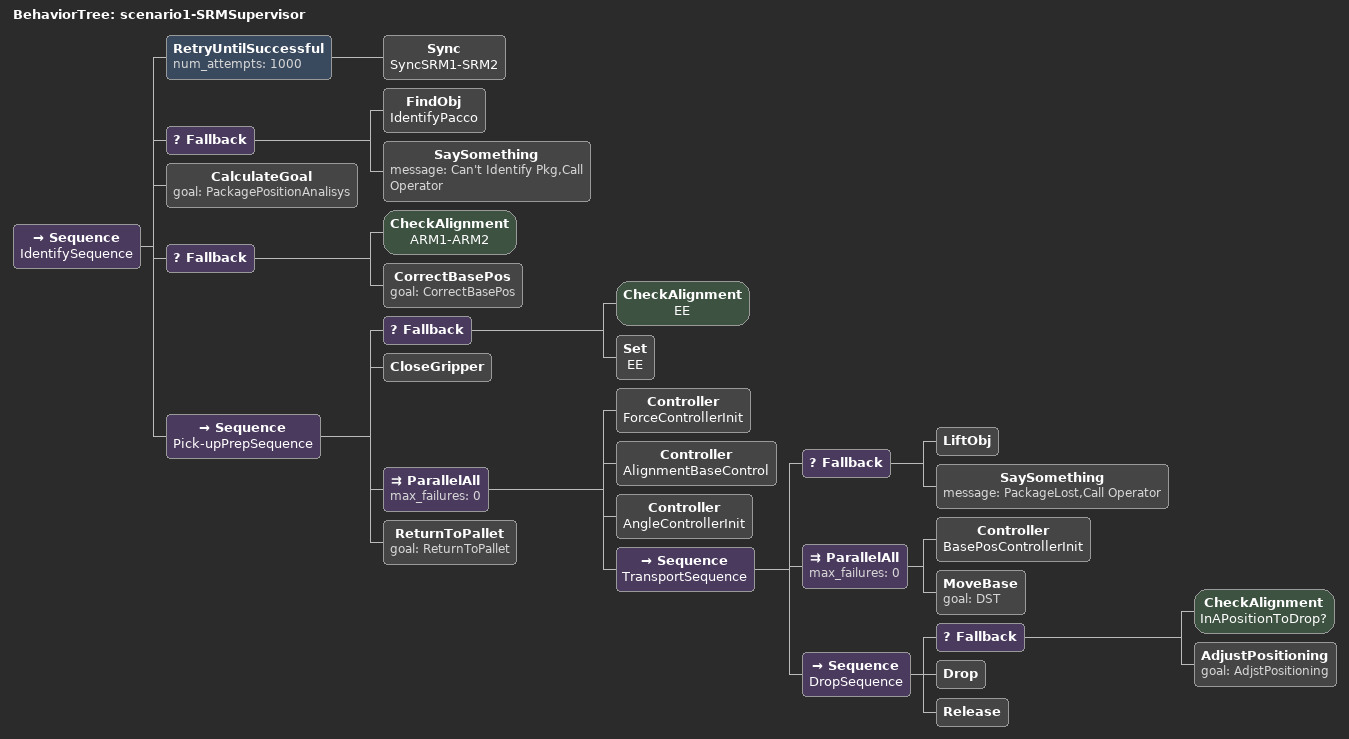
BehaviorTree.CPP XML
<?xml version="1.0" encoding="UTF-8"?>
<root BTCPP_format="4">
<BehaviorTree ID="scenario1-SRMSupervisor">
    <Sequence name="IdentifySequence">
      <RetryUntilSuccessful num_attempts="1000">
        <Sync name="SyncSRM1-SRM2"/>
      </RetryUntilSuccessful>
      <Fallback>
        <FindObj name="IdentifyPacco"/>
        <SaySomething message="Can&apos;t Identify Pkg,Call Operator"/>
      </Fallback>
      <CalculateGoal goal="PackagePositionAnalisys"/>
      <Fallback>
        <CheckAlignment name="ARM1-ARM2"/>
        <CorrectBasePos goal="CorrectBasePos"/>
      </Fallback>
      <Sequence name="Pick-upPrepSequence">
        <Fallback>
          <CheckAlignment name="EE"/>
          <Set name="EE"/>
        </Fallback>
        <CloseGripper/>
        <ParallelAll max_failures="0">
          <Controller name="ForceControllerInit"/>
          <Controller name="AlignmentBaseControl"/>
          <Controller name="AngleControllerInit"/>
          <Sequence name="TransportSequence">
            <Fallback>
              <LiftObj/>
              <SaySomething message="PackageLost,Call Operator"/>
            </Fallback>
            <ParallelAll max_failures="0">
              <Controller name="BasePosControllerInit"/>
              <MoveBase goal="DST"/>
            </ParallelAll>
            <Sequence name="DropSequence">
              <Fallback>
                <CheckAlignment name="InAPositionToDrop?"/>
                <AdjustPositioning goal="AdjstPositioning"/>
              </Fallback>
              <Drop/>
              <Release/>
            </Sequence>
          </Sequence>
        </ParallelAll>
        <ReturnToPallet goal="ReturnToPallet"/>
      </Sequence>
    </Sequence>
  </BehaviorTree>

</root>
